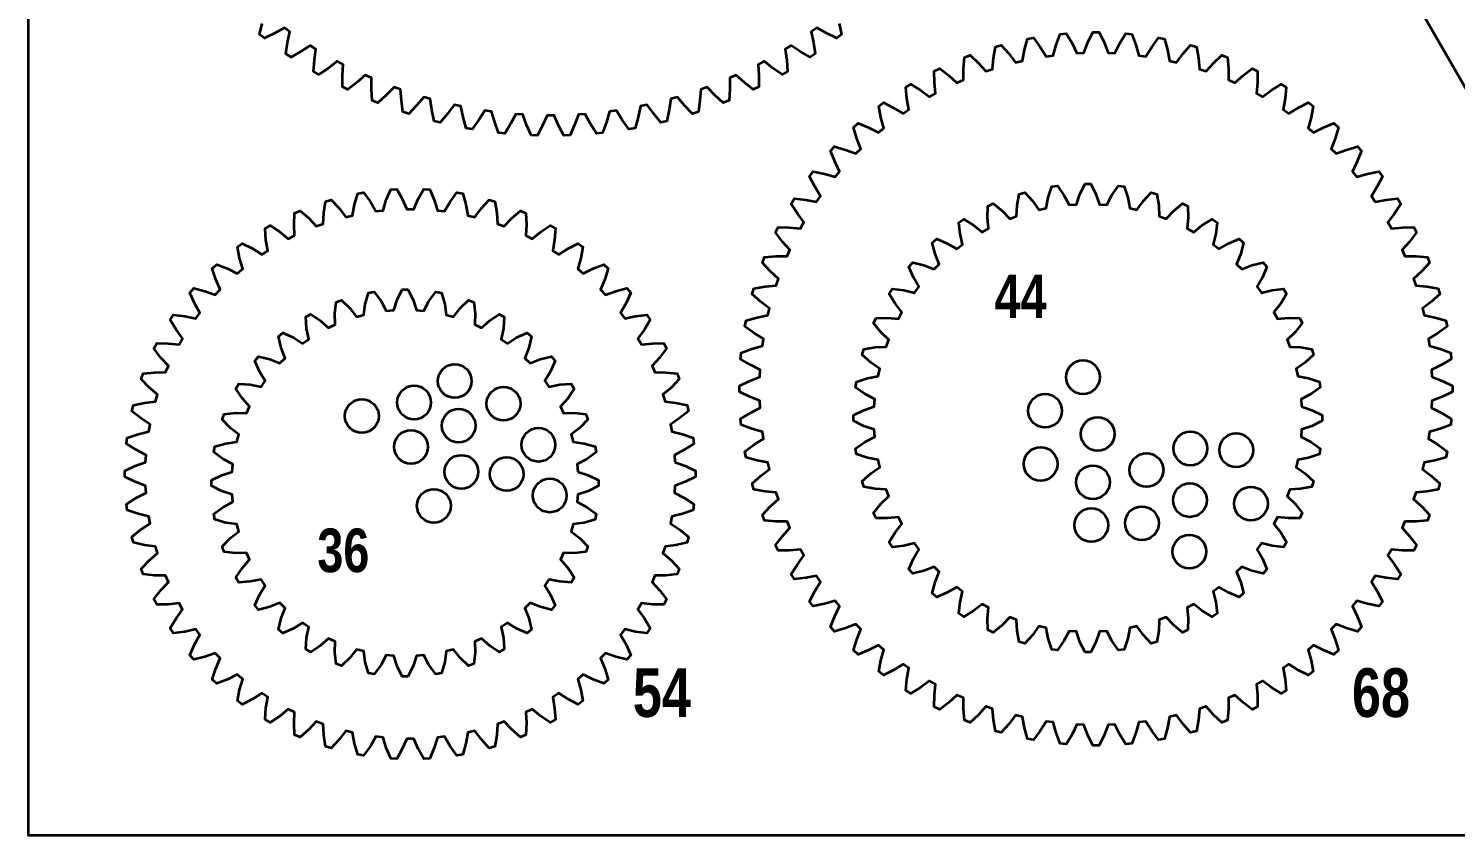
# Model space of a CAD drawing. Header units: inches. Extents: x 4.7 to 11.8, y 1.5 to 11.5.
# Drawn here: x 4.74 to 9.17, y 1.458 to 3.963 of the extents above; entities that cross this region are included whole.
import ezdxf

# ---------------------------------------------------------------- set-up
doc = ezdxf.new("R2010")
doc.units = ezdxf.units.IN
doc.header["$MEASUREMENT"] = 0
doc.layers.add('svg2', color=7, linetype='Continuous')

# ---------------------------------------------------------------- blocks, each defined once
blk = doc.blocks.new('block 2')
at = {"layer": 'svg2', "color": 7, "lineweight": 35, "true_color": 0xffffff}
blk.add_lwpolyline([(6.4452, 2.5876), (6.4775, 2.5771), (6.5096, 2.5612), (6.5096, 2.5434), (6.4775, 2.5275), (6.4452, 2.517), (6.4432, 2.4938), (6.4732, 2.478), (6.502, 2.4567), (6.4989, 2.4392), (6.4645, 2.4291), (6.431, 2.4244), (6.425, 2.4019), (6.4517, 2.3811), (6.4764, 2.3551), (6.4703, 2.3384), (6.4347, 2.3344), (6.4008, 2.3357), (6.391, 2.3146), (6.4137, 2.2894), (6.4335, 2.2595), (6.4247, 2.2441), (6.3889, 2.2464), (6.3557, 2.2535), (6.3424, 2.2344), (6.3604, 2.2057), (6.3747, 2.1729), (6.3633, 2.1592), (6.3285, 2.1677), (6.2971, 2.1804), (6.2806, 2.1639), (6.2933, 2.1325), (6.3018, 2.0977), (6.2881, 2.0863), (6.2553, 2.1006), (6.2266, 2.1186), (6.2075, 2.1053), (6.2146, 2.0721), (6.2169, 2.0363), (6.2014, 2.0275), (6.1716, 2.0473), (6.1464, 2.07), (6.1254, 2.0602), (6.1266, 2.0263), (6.1226, 1.9907), (6.1059, 1.9846), (6.0799, 2.0093), (6.0591, 2.036), (6.0366, 2.03), (6.0319, 1.9964), (6.0218, 1.9621), (6.0043, 1.959), (5.983, 1.9878), (5.9672, 2.0178), (5.944, 2.0157), (5.9336, 1.9835), (5.9176, 1.9514), (5.8998, 1.9514), (5.8839, 1.9835), (5.8735, 2.0157), (5.8503, 2.0178), (5.8344, 1.9878), (5.8131, 1.959), (5.7956, 1.9621), (5.7855, 1.9964), (5.7808, 2.03), (5.7583, 2.0361), (5.7375, 2.0093), (5.7115, 1.9846), (5.6948, 1.9907), (5.6908, 2.0263), (5.6921, 2.0602), (5.671, 2.07), (5.6458, 2.0473), (5.616, 2.0275), (5.6006, 2.0363), (5.6028, 2.0721), (5.6099, 2.1053), (5.5908, 2.1186), (5.5621, 2.1006), (5.5293, 2.0863), (5.5156, 2.0977), (5.5241, 2.1325), (5.5368, 2.1639), (5.5204, 2.1804), (5.489, 2.1677), (5.4541, 2.1592), (5.4427, 2.1729), (5.457, 2.2057), (5.475, 2.2344), (5.4617, 2.2535), (5.4285, 2.2464), (5.3928, 2.2441), (5.3839, 2.2595), (5.4037, 2.2894), (5.4264, 2.3146), (5.4166, 2.3357), (5.3827, 2.3344), (5.3471, 2.3384), (5.341, 2.3551), (5.3657, 2.3811), (5.3925, 2.4019), (5.3864, 2.4244), (5.3529, 2.4291), (5.3185, 2.4392), (5.3154, 2.4567), (5.3443, 2.478), (5.3742, 2.4938), (5.3722, 2.517), (5.3399, 2.5275), (5.3078, 2.5434), (5.3078, 2.5612), (5.3399, 2.5771), (5.3722, 2.5876), (5.3742, 2.6107), (5.3443, 2.6266), (5.3154, 2.6479), (5.3185, 2.6654), (5.3529, 2.6755), (5.3864, 2.6802), (5.3925, 2.7027), (5.3657, 2.7235), (5.341, 2.7494), (5.3471, 2.7662), (5.3827, 2.7702), (5.4166, 2.7689), (5.4264, 2.79), (5.4037, 2.8152), (5.3839, 2.845), (5.3928, 2.8604), (5.4285, 2.8582), (5.4617, 2.8511), (5.475, 2.8702), (5.457, 2.8989), (5.4427, 2.9317), (5.4541, 2.9453), (5.489, 2.9369), (5.5204, 2.9242), (5.5368, 2.9406), (5.5241, 2.972), (5.5156, 3.0069), (5.5293, 3.0183), (5.5621, 3.004), (5.5908, 2.986), (5.6099, 2.9993), (5.6028, 3.0325), (5.6006, 3.0682), (5.616, 3.0771), (5.6458, 3.0573), (5.671, 3.0346), (5.6921, 3.0444), (5.6908, 3.0783), (5.6948, 3.1139), (5.7115, 3.12), (5.7375, 3.0953), (5.7583, 3.0685), (5.7808, 3.0745), (5.7855, 3.1081), (5.7956, 3.1425), (5.8131, 3.1456), (5.8344, 3.1167), (5.8503, 3.0868), (5.8735, 3.0888), (5.8839, 3.1211), (5.8998, 3.1532), (5.9176, 3.1532), (5.9336, 3.1211), (5.944, 3.0888), (5.9672, 3.0868), (5.983, 3.1167), (6.0043, 3.1456), (6.0218, 3.1425), (6.0319, 3.1081), (6.0366, 3.0745), (6.0591, 3.0685), (6.0799, 3.0953), (6.1059, 3.12), (6.1226, 3.1139), (6.1266, 3.0783), (6.1254, 3.0444), (6.1464, 3.0346), (6.1716, 3.0573), (6.2014, 3.0771), (6.2169, 3.0682), (6.2146, 3.0325), (6.2075, 2.9993), (6.2266, 2.986), (6.2553, 3.004), (6.2881, 3.0183), (6.3018, 3.0069), (6.2933, 2.972), (6.2806, 2.9406), (6.2971, 2.9242), (6.3285, 2.9369), (6.3633, 2.9453), (6.3747, 2.9317), (6.3604, 2.8989), (6.3424, 2.8702), (6.3557, 2.8511), (6.3889, 2.8582), (6.4247, 2.8604), (6.4335, 2.845), (6.4137, 2.8152), (6.391, 2.79), (6.4008, 2.7689), (6.4347, 2.7702), (6.4703, 2.7662), (6.4764, 2.7494), (6.4517, 2.7235), (6.425, 2.7027), (6.431, 2.6802), (6.4645, 2.6755), (6.4989, 2.6654), (6.502, 2.6479), (6.4732, 2.6266), (6.4432, 2.6107), (6.4452, 2.5876)], dxfattribs=at)
blk = doc.blocks.new('block 5')
at = {"layer": 'svg2', "color": 7, "lineweight": 35, "true_color": 0xffffff}
blk.add_lwpolyline([(8.6921, 2.7904), (8.7243, 2.7792), (8.7563, 2.7634), (8.7563, 2.7453), (8.7243, 2.7295), (8.6921, 2.7183), (8.6905, 2.6957), (8.7207, 2.68), (8.7501, 2.6598), (8.7476, 2.6418), (8.7136, 2.6308), (8.6802, 2.6242), (8.6754, 2.6021), (8.7031, 2.5823), (8.7294, 2.5581), (8.7242, 2.5407), (8.6891, 2.5346), (8.6551, 2.5329), (8.6471, 2.5117), (8.6717, 2.4881), (8.6943, 2.4604), (8.6868, 2.4439), (8.6511, 2.4429), (8.6171, 2.446), (8.6063, 2.4261), (8.6273, 2.3993), (8.6457, 2.3687), (8.6359, 2.3534), (8.6004, 2.3575), (8.5673, 2.3654), (8.5537, 2.3473), (8.5707, 2.3177), (8.5846, 2.2849), (8.5726, 2.2711), (8.5381, 2.2802), (8.5065, 2.2927), (8.4905, 2.2767), (8.503, 2.2451), (8.5121, 2.2106), (8.4983, 2.1986), (8.4655, 2.2125), (8.4359, 2.2295), (8.4178, 2.2159), (8.4257, 2.1828), (8.4298, 2.1473), (8.4145, 2.1375), (8.3839, 2.1559), (8.3571, 2.1769), (8.3372, 2.1661), (8.3403, 2.1321), (8.3393, 2.0964), (8.3228, 2.0889), (8.2951, 2.1115), (8.2716, 2.1361), (8.2504, 2.1281), (8.2486, 2.0941), (8.2425, 2.059), (8.2251, 2.0538), (8.2009, 2.0801), (8.1811, 2.1078), (8.159, 2.103), (8.1524, 2.0696), (8.1414, 2.0356), (8.1234, 2.0331), (8.1032, 2.0625), (8.0875, 2.0927), (8.0649, 2.0911), (8.0537, 2.0589), (8.038, 2.0269), (8.0198, 2.0269), (8.004, 2.0589), (7.9928, 2.0911), (7.9702, 2.0927), (7.9545, 2.0625), (7.9343, 2.0331), (7.9163, 2.0356), (7.9053, 2.0696), (7.8987, 2.103), (7.8766, 2.1078), (7.8568, 2.0801), (7.8327, 2.0538), (7.8152, 2.059), (7.8091, 2.0941), (7.8074, 2.1281), (7.7862, 2.1361), (7.7626, 2.1115), (7.7349, 2.0889), (7.7184, 2.0964), (7.7174, 2.1321), (7.7205, 2.1661), (7.7006, 2.1769), (7.6738, 2.1559), (7.6432, 2.1375), (7.6279, 2.1473), (7.632, 2.1828), (7.6399, 2.2159), (7.6218, 2.2295), (7.5922, 2.2125), (7.5594, 2.1986), (7.5456, 2.2106), (7.5547, 2.2451), (7.5673, 2.2767), (7.5513, 2.2927), (7.5196, 2.2802), (7.4851, 2.2711), (7.4732, 2.2849), (7.4871, 2.3177), (7.504, 2.3473), (7.4904, 2.3654), (7.4573, 2.3575), (7.4218, 2.3534), (7.412, 2.3687), (7.4304, 2.3993), (7.4514, 2.4261), (7.4406, 2.446), (7.4066, 2.4429), (7.3709, 2.4439), (7.3634, 2.4604), (7.386, 2.4881), (7.4106, 2.5117), (7.4026, 2.5329), (7.3686, 2.5346), (7.3335, 2.5407), (7.3284, 2.5581), (7.3546, 2.5823), (7.3823, 2.6021), (7.3775, 2.6242), (7.3441, 2.6308), (7.3101, 2.6418), (7.3076, 2.6598), (7.337, 2.68), (7.3672, 2.6957), (7.3656, 2.7183), (7.3335, 2.7295), (7.3015, 2.7453), (7.3015, 2.7634), (7.3335, 2.7792), (7.3656, 2.7904), (7.3672, 2.813), (7.337, 2.8287), (7.3076, 2.8489), (7.3101, 2.8669), (7.3441, 2.8779), (7.3775, 2.8845), (7.3823, 2.9066), (7.3546, 2.9264), (7.3284, 2.9505), (7.3335, 2.968), (7.3686, 2.9741), (7.4026, 2.9758), (7.4106, 2.997), (7.386, 3.0206), (7.3634, 3.0483), (7.3709, 3.0648), (7.4066, 3.0658), (7.4406, 3.0627), (7.4514, 3.0826), (7.4304, 3.1094), (7.412, 3.14), (7.4218, 3.1553), (7.4573, 3.1512), (7.4904, 3.1433), (7.504, 3.1614), (7.4871, 3.191), (7.4732, 3.2238), (7.4851, 3.2376), (7.5196, 3.2285), (7.5513, 3.216), (7.5673, 3.2319), (7.5547, 3.2636), (7.5456, 3.2981), (7.5594, 3.3101), (7.5922, 3.2962), (7.6218, 3.2792), (7.6399, 3.2928), (7.632, 3.3259), (7.6279, 3.3614), (7.6432, 3.3712), (7.6738, 3.3528), (7.7006, 3.3318), (7.7205, 3.3427), (7.7174, 3.3766), (7.7184, 3.4123), (7.7349, 3.4198), (7.7626, 3.3972), (7.7862, 3.3726), (7.8074, 3.3806), (7.8091, 3.4146), (7.8152, 3.4497), (7.8327, 3.4549), (7.8568, 3.4286), (7.8766, 3.4009), (7.8987, 3.4057), (7.9053, 3.4391), (7.9163, 3.4731), (7.9343, 3.4756), (7.9545, 3.4462), (7.9702, 3.416), (7.9928, 3.4176), (8.004, 3.4497), (8.0198, 3.4817), (8.038, 3.4817), (8.0537, 3.4497), (8.0649, 3.4176), (8.0875, 3.416), (8.1032, 3.4462), (8.1234, 3.4756), (8.1414, 3.4731), (8.1524, 3.4391), (8.159, 3.4057), (8.1811, 3.4009), (8.2009, 3.4286), (8.2251, 3.4549), (8.2425, 3.4497), (8.2486, 3.4146), (8.2504, 3.3806), (8.2716, 3.3726), (8.2951, 3.3972), (8.3228, 3.4198), (8.3393, 3.4123), (8.3403, 3.3766), (8.3372, 3.3427), (8.3571, 3.3318), (8.3839, 3.3528), (8.4145, 3.3712), (8.4298, 3.3614), (8.4257, 3.3259), (8.4178, 3.2928), (8.4359, 3.2792), (8.4655, 3.2962), (8.4983, 3.3101), (8.5121, 3.2981), (8.503, 3.2636), (8.4905, 3.2319), (8.5065, 3.216), (8.5381, 3.2285), (8.5726, 3.2376), (8.5846, 3.2238), (8.5707, 3.191), (8.5537, 3.1614), (8.5673, 3.1433), (8.6004, 3.1512), (8.6359, 3.1553), (8.6457, 3.14), (8.6273, 3.1094), (8.6063, 3.0826), (8.6171, 3.0627), (8.6511, 3.0658), (8.6868, 3.0648), (8.6943, 3.0483), (8.6717, 3.0206), (8.6471, 2.997), (8.6551, 2.9758), (8.6891, 2.9741), (8.7242, 2.968), (8.7294, 2.9505), (8.7031, 2.9264), (8.6754, 2.9066), (8.6802, 2.8845), (8.7136, 2.8779), (8.7476, 2.8669), (8.7501, 2.8489), (8.7207, 2.8287), (8.6905, 2.813), (8.6921, 2.7904)], dxfattribs=at)

msp = doc.modelspace()

# ---------------------------------------------------------------- linework, layer by layer
at = {"layer": 'svg2', "color": 7, "lineweight": 35, "true_color": 0xffffff}
for points in [[(10.5411, 1.4583), (4.7399, 1.4583), (4.7399, 11.5061), (10.5411, 1.4583)], [(7.2564, 3.9795), (7.264, 3.9451), (7.2489, 3.9333), (7.2173, 3.9489), (7.1873, 3.9661), (7.1701, 3.9535), (7.1771, 3.9197), (7.1822, 3.8848), (7.1663, 3.8741), (7.1359, 3.892), (7.1072, 3.9111), (7.0891, 3.8998), (7.0938, 3.8656), (7.0964, 3.8305), (7.0798, 3.8209), (7.0507, 3.8408), (7.0234, 3.8619), (7.0046, 3.8519), (7.0069, 3.8175), (7.0071, 3.7822), (6.9899, 3.7738), (6.9622, 3.7957), (6.9364, 3.8186), (6.917, 3.81), (6.9168, 3.7755), (6.9146, 3.7403), (6.8968, 3.7331), (6.8708, 3.7569), (6.8467, 3.7816), (6.8266, 3.7743), (6.8241, 3.7399), (6.8194, 3.7049), (6.8012, 3.699), (6.7768, 3.7245), (6.7545, 3.7509), (6.734, 3.745), (6.7291, 3.7108), (6.722, 3.6763), (6.7034, 3.6716), (6.6809, 3.6988), (6.6604, 3.7266), (6.6396, 3.7222), (6.6323, 3.6885), (6.6228, 3.6545), (6.6039, 3.6512), (6.5833, 3.6799), (6.5649, 3.709), (6.5438, 3.7061), (6.5342, 3.6729), (6.5223, 3.6397), (6.5032, 3.6377), (6.4847, 3.6678), (6.4684, 3.6981), (6.4471, 3.6967), (6.4352, 3.6643), (6.421, 3.632), (6.4019, 3.6313), (6.3855, 3.6625), (6.3713, 3.694), (6.35, 3.694), (6.3359, 3.6625), (6.3195, 3.6313), (6.3003, 3.632), (6.2862, 3.6643), (6.2743, 3.6967), (6.253, 3.6981), (6.2367, 3.6678), (6.2182, 3.6377), (6.1991, 3.6397), (6.1872, 3.6729), (6.1776, 3.7061), (6.1565, 3.709), (6.138, 3.6799), (6.1175, 3.6512), (6.0986, 3.6545), (6.0891, 3.6885), (6.0818, 3.7222), (6.0609, 3.7266), (6.0405, 3.6988), (6.018, 3.6716), (5.9994, 3.6763), (5.9923, 3.7108), (5.9873, 3.745), (5.9669, 3.7509), (5.9446, 3.7245), (5.9202, 3.699), (5.902, 3.7049), (5.8973, 3.7399), (5.8947, 3.7743), (5.8747, 3.7816), (5.8506, 3.7569), (5.8246, 3.7331), (5.8068, 3.7403), (5.8046, 3.7755), (5.8044, 3.81), (5.7849, 3.8186), (5.7592, 3.7957), (5.7315, 3.7738), (5.7143, 3.7822), (5.7145, 3.8175), (5.7168, 3.8519), (5.698, 3.8619), (5.6707, 3.8408), (5.6415, 3.8209), (5.6249, 3.8305), (5.6276, 3.8656), (5.6323, 3.8998), (5.6142, 3.9111), (5.5855, 3.892), (5.5551, 3.8741), (5.5392, 3.8848), (5.5443, 3.9197), (5.5513, 3.9535), (5.5341, 3.9661), (5.5041, 3.9489), (5.4725, 3.9333), (5.4574, 3.9451), (5.465, 3.9795)], [(9.0969, 2.8821), (9.1289, 2.8696), (9.1608, 2.8542), (9.1608, 2.8353), (9.1289, 2.8199), (9.0969, 2.8074), (9.0959, 2.7857), (9.1266, 2.7703), (9.1569, 2.752), (9.1552, 2.7332), (9.122, 2.7208), (9.089, 2.7113), (9.086, 2.6898), (9.1152, 2.6716), (9.1437, 2.6506), (9.1402, 2.6321), (9.106, 2.6228), (9.0723, 2.6164), (9.0673, 2.5953), (9.0947, 2.5744), (9.1211, 2.5509), (9.116, 2.5328), (9.0811, 2.5267), (9.0468, 2.5234), (9.04, 2.5028), (9.0653, 2.4796), (9.0894, 2.4537), (9.0826, 2.4361), (9.0473, 2.4332), (9.013, 2.4331), (9.0042, 2.4133), (9.0273, 2.3878), (9.0489, 2.3598), (9.0405, 2.3429), (9.0051, 2.3433), (8.9709, 2.3464), (8.9603, 2.3274), (8.981, 2.2999), (9, 2.27), (8.99, 2.254), (8.9548, 2.2577), (8.921, 2.2639), (8.9087, 2.246), (8.9267, 2.2167), (8.9429, 2.1852), (8.9315, 2.1701), (8.8968, 2.1771), (8.8637, 2.1863), (8.8498, 2.1697), (8.865, 2.1388), (8.8782, 2.106), (8.8655, 2.092), (8.8316, 2.1021), (8.7995, 2.1144), (8.7842, 2.0991), (8.7965, 2.067), (8.8065, 2.0331), (8.7926, 2.0203), (8.7597, 2.0335), (8.7289, 2.0487), (8.7122, 2.0349), (8.7215, 2.0018), (8.7284, 1.9671), (8.7134, 1.9557), (8.6819, 1.9719), (8.6526, 1.9898), (8.6347, 1.9776), (8.6409, 1.9438), (8.6446, 1.9086), (8.6286, 1.8986), (8.5987, 1.9176), (8.5712, 1.9382), (8.5522, 1.9277), (8.5553, 1.8934), (8.5557, 1.858), (8.5388, 1.8496), (8.5108, 1.8713), (8.4853, 1.8944), (8.4655, 1.8856), (8.4653, 1.8512), (8.4625, 1.8159), (8.4449, 1.8091), (8.419, 1.8333), (8.3958, 1.8586), (8.3752, 1.8517), (8.3719, 1.8175), (8.3658, 1.7826), (8.3477, 1.7775), (8.3241, 1.8039), (8.3033, 1.8313), (8.2822, 1.8263), (8.2758, 1.7925), (8.2665, 1.7584), (8.248, 1.7549), (8.2269, 1.7834), (8.2087, 1.8126), (8.1873, 1.8096), (8.1777, 1.7765), (8.1653, 1.7434), (8.1466, 1.7416), (8.1283, 1.772), (8.1128, 1.8027), (8.0912, 1.8017), (8.0787, 1.7697), (8.0632, 1.7378), (8.0444, 1.7378), (8.029, 1.7697), (8.0164, 1.8017), (7.9948, 1.8027), (7.9794, 1.772), (7.9611, 1.7416), (7.9423, 1.7434), (7.9299, 1.7765), (7.9204, 1.8096), (7.8989, 1.8126), (7.8807, 1.7834), (7.8597, 1.7549), (7.8411, 1.7584), (7.8318, 1.7925), (7.8254, 1.8263), (7.8043, 1.8313), (7.7835, 1.8039), (7.7599, 1.7775), (7.7418, 1.7826), (7.7357, 1.8175), (7.7324, 1.8517), (7.7118, 1.8586), (7.6886, 1.8333), (7.6627, 1.8091), (7.6451, 1.8159), (7.6423, 1.8512), (7.6421, 1.8856), (7.6223, 1.8944), (7.5968, 1.8713), (7.5688, 1.8496), (7.5519, 1.858), (7.5524, 1.8934), (7.5554, 1.9277), (7.5365, 1.9382), (7.509, 1.9176), (7.4791, 1.8986), (7.463, 1.9086), (7.4667, 1.9438), (7.4729, 1.9776), (7.455, 1.9898), (7.4257, 1.9719), (7.3942, 1.9557), (7.3792, 1.9671), (7.3861, 2.0018), (7.3954, 2.0349), (7.3787, 2.0487), (7.3479, 2.0335), (7.315, 2.0203), (7.3011, 2.0331), (7.3112, 2.067), (7.3235, 2.0991), (7.3081, 2.1144), (7.276, 2.1021), (7.2421, 2.092), (7.2294, 2.106), (7.2426, 2.1388), (7.2578, 2.1697), (7.2439, 2.1863), (7.2108, 2.1771), (7.1761, 2.1701), (7.1647, 2.1852), (7.1809, 2.2167), (7.1989, 2.246), (7.1866, 2.2639), (7.1528, 2.2577), (7.1176, 2.254), (7.1077, 2.27), (7.1267, 2.2999), (7.1473, 2.3274), (7.1367, 2.3464), (7.1025, 2.3433), (7.0671, 2.3429), (7.0587, 2.3598), (7.0803, 2.3878), (7.1034, 2.4133), (7.0946, 2.4331), (7.0603, 2.4332), (7.025, 2.4361), (7.0182, 2.4537), (7.0423, 2.4796), (7.0677, 2.5028), (7.0608, 2.5234), (7.0265, 2.5267), (6.9917, 2.5328), (6.9865, 2.5509), (7.0129, 2.5744), (7.0403, 2.5953), (7.0353, 2.6164), (7.0016, 2.6228), (6.9674, 2.6321), (6.9639, 2.6506), (6.9925, 2.6716), (7.0216, 2.6898), (7.0186, 2.7113), (6.9856, 2.7208), (6.9524, 2.7332), (6.9507, 2.752), (6.981, 2.7703), (7.0117, 2.7857), (7.0107, 2.8074), (6.9787, 2.8199), (6.9468, 2.8353), (6.9468, 2.8542), (6.9787, 2.8696), (7.0107, 2.8821), (7.0117, 2.9038), (6.981, 2.9192), (6.9507, 2.9375), (6.9524, 2.9563), (6.9856, 2.9687), (7.0186, 2.9782), (7.0216, 2.9997), (6.9925, 3.0179), (6.9639, 3.0389), (6.9674, 3.0574), (7.0016, 3.0667), (7.0353, 3.0732), (7.0403, 3.0943), (7.0129, 3.1151), (6.9865, 3.1386), (6.9917, 3.1568), (7.0265, 3.1629), (7.0608, 3.1662), (7.0677, 3.1867), (7.0423, 3.21), (7.0182, 3.2359), (7.025, 3.2534), (7.0603, 3.2563), (7.0946, 3.2564), (7.1034, 3.2763), (7.0803, 3.3017), (7.0587, 3.3298), (7.0671, 3.3466), (7.1025, 3.3462), (7.1367, 3.3432), (7.1473, 3.3621), (7.1267, 3.3896), (7.1077, 3.4195), (7.1176, 3.4355), (7.1528, 3.4319), (7.1866, 3.4257), (7.1989, 3.4435), (7.1809, 3.4728), (7.1647, 3.5043), (7.1761, 3.5194), (7.2108, 3.5125), (7.2439, 3.5032), (7.2578, 3.5199), (7.2426, 3.5507), (7.2294, 3.5836), (7.2421, 3.5975), (7.276, 3.5874), (7.3081, 3.5751), (7.3235, 3.5905), (7.3112, 3.6225), (7.3011, 3.6565), (7.315, 3.6692), (7.3479, 3.656), (7.3787, 3.6408), (7.3954, 3.6546), (7.3861, 3.6878), (7.3792, 3.7225), (7.3942, 3.7339), (7.4257, 3.7177), (7.455, 3.6997), (7.4729, 3.712), (7.4667, 3.7458), (7.463, 3.781), (7.4791, 3.7909), (7.509, 3.7719), (7.5365, 3.7513), (7.5554, 3.7619), (7.5524, 3.7961), (7.5519, 3.8315), (7.5688, 3.8399), (7.5968, 3.8182), (7.6223, 3.7952), (7.6421, 3.8039), (7.6423, 3.8383), (7.6451, 3.8736), (7.6627, 3.8804), (7.6886, 3.8563), (7.7118, 3.8309), (7.7324, 3.8378), (7.7357, 3.872), (7.7418, 3.9069), (7.7599, 3.9121), (7.7835, 3.8856), (7.8043, 3.8583), (7.8254, 3.8632), (7.8318, 3.897), (7.8411, 3.9312), (7.8597, 3.9346), (7.8807, 3.9061), (7.8989, 3.877), (7.9204, 3.88), (7.9299, 3.913), (7.9423, 3.9462), (7.9611, 3.9479), (7.9794, 3.9176), (7.9948, 3.8869), (8.0164, 3.8879), (8.029, 3.9199), (8.0444, 3.9518), (8.0632, 3.9518), (8.0787, 3.9199), (8.0912, 3.8879), (8.1128, 3.8869), (8.1283, 3.9176), (8.1466, 3.9479), (8.1653, 3.9462), (8.1777, 3.913), (8.1873, 3.88), (8.2087, 3.877), (8.2269, 3.9061), (8.248, 3.9346), (8.2665, 3.9312), (8.2758, 3.897), (8.2822, 3.8632), (8.3033, 3.8583), (8.3241, 3.8856), (8.3477, 3.9121), (8.3658, 3.9069), (8.3719, 3.872), (8.3752, 3.8378), (8.3958, 3.8309), (8.419, 3.8563), (8.4449, 3.8804), (8.4625, 3.8736), (8.4653, 3.8383), (8.4655, 3.8039), (8.4853, 3.7952), (8.5108, 3.8182), (8.5388, 3.8399), (8.5557, 3.8315), (8.5553, 3.7961), (8.5522, 3.7619), (8.5712, 3.7513), (8.5987, 3.7719), (8.6286, 3.7909), (8.6446, 3.781), (8.6409, 3.7458), (8.6347, 3.712), (8.6526, 3.6997), (8.6819, 3.7177), (8.7134, 3.7339), (8.7284, 3.7225), (8.7215, 3.6878), (8.7122, 3.6546), (8.7289, 3.6408), (8.7597, 3.656), (8.7926, 3.6692), (8.8065, 3.6565), (8.7965, 3.6225), (8.7842, 3.5905), (8.7995, 3.5751), (8.8316, 3.5874), (8.8655, 3.5975), (8.8782, 3.5836), (8.865, 3.5507), (8.8498, 3.5199), (8.8637, 3.5032), (8.8968, 3.5125), (8.9315, 3.5194), (8.9429, 3.5043), (8.9267, 3.4728), (8.9087, 3.4435), (8.921, 3.4257), (8.9548, 3.4319), (8.99, 3.4355), (9, 3.4195), (8.981, 3.3896), (8.9603, 3.3621), (8.9709, 3.3432), (9.0051, 3.3462), (9.0405, 3.3466), (9.0489, 3.3298), (9.0273, 3.3017), (9.0042, 3.2763), (9.013, 3.2564), (9.0473, 3.2563), (9.0826, 3.2534), (9.0894, 3.2359), (9.0653, 3.21), (9.04, 3.1867), (9.0468, 3.1662), (9.0811, 3.1629), (9.116, 3.1568), (9.1211, 3.1386), (9.0947, 3.1151), (9.0673, 3.0943), (9.0723, 3.0732), (9.106, 3.0667), (9.1402, 3.0574), (9.1437, 3.0389), (9.1152, 3.0179), (9.086, 2.9997), (9.089, 2.9782), (9.122, 2.9687), (9.1552, 2.9563), (9.1569, 2.9375), (9.1266, 2.9192), (9.0959, 2.9038), (9.0969, 2.8821)], [(6.7465, 2.6174), (6.7786, 2.6055), (6.8106, 2.59), (6.8106, 2.5714), (6.7786, 2.5558), (6.7465, 2.5439), (6.7452, 2.5218), (6.7757, 2.5063), (6.8056, 2.4871), (6.8035, 2.4687), (6.77, 2.4569), (6.7367, 2.4488), (6.7329, 2.427), (6.7613, 2.408), (6.7888, 2.3855), (6.7846, 2.3674), (6.7499, 2.3597), (6.7159, 2.3555), (6.7095, 2.3343), (6.7356, 2.3121), (6.7603, 2.2865), (6.754, 2.2691), (6.7186, 2.2654), (6.6844, 2.2652), (6.6756, 2.2448), (6.699, 2.2198), (6.7205, 2.1915), (6.7122, 2.175), (6.6767, 2.1754), (6.6426, 2.1791), (6.6316, 2.16), (6.6518, 2.1324), (6.67, 2.1018), (6.6598, 2.0863), (6.6245, 2.0908), (6.5912, 2.0985), (6.578, 2.0808), (6.5949, 2.051), (6.6093, 2.0185), (6.5974, 2.0043), (6.5629, 2.013), (6.5307, 2.0244), (6.5155, 2.0084), (6.5288, 1.9768), (6.5395, 1.9429), (6.5259, 1.9302), (6.4927, 1.9427), (6.462, 1.9579), (6.4451, 1.9437), (6.4547, 1.9108), (6.4612, 1.8759), (6.4464, 1.8648), (6.4148, 1.8811), (6.3861, 1.8998), (6.3676, 1.8876), (6.3733, 1.8538), (6.3758, 1.8184), (6.3597, 1.8091), (6.3303, 1.829), (6.3039, 1.8508), (6.2842, 1.8409), (6.2859, 1.8067), (6.2843, 1.7712), (6.2672, 1.7638), (6.2403, 1.787), (6.2166, 1.8118), (6.1958, 1.8042), (6.1936, 1.77), (6.1879, 1.735), (6.1701, 1.7297), (6.146, 1.7558), (6.1254, 1.7831), (6.1039, 1.778), (6.0977, 1.7443), (6.0879, 1.7102), (6.0696, 1.707), (6.0488, 1.7357), (6.0315, 1.7652), (6.0095, 1.7627), (5.9994, 1.7299), (5.9857, 1.6972), (5.9672, 1.6961), (5.9498, 1.7271), (5.936, 1.7584), (5.9139, 1.7584), (5.9001, 1.7271), (5.8828, 1.6961), (5.8642, 1.6972), (5.8506, 1.7299), (5.8405, 1.7627), (5.8185, 1.7652), (5.8012, 1.7357), (5.7803, 1.707), (5.7621, 1.7102), (5.7523, 1.7443), (5.7461, 1.778), (5.7246, 1.7831), (5.704, 1.7558), (5.6799, 1.7297), (5.6621, 1.735), (5.6564, 1.77), (5.6542, 1.8042), (5.6334, 1.8118), (5.6097, 1.787), (5.5827, 1.7638), (5.5657, 1.7712), (5.5641, 1.8067), (5.5658, 1.8409), (5.5461, 1.8508), (5.5197, 1.829), (5.4902, 1.8091), (5.4742, 1.8184), (5.4767, 1.8538), (5.4824, 1.8876), (5.4639, 1.8998), (5.4352, 1.8811), (5.4036, 1.8648), (5.3887, 1.8759), (5.3953, 1.9108), (5.4049, 1.9437), (5.388, 1.9579), (5.3573, 1.9427), (5.324, 1.9302), (5.3105, 1.9429), (5.3211, 1.9768), (5.3345, 2.0084), (5.3193, 2.0244), (5.287, 2.013), (5.2526, 2.0043), (5.2406, 2.0185), (5.2551, 2.051), (5.272, 2.0808), (5.2588, 2.0985), (5.2254, 2.0908), (5.1902, 2.0863), (5.18, 2.1018), (5.1981, 2.1324), (5.2184, 2.16), (5.2073, 2.1791), (5.1733, 2.1754), (5.1378, 2.175), (5.1294, 2.1915), (5.151, 2.2198), (5.1743, 2.2448), (5.1656, 2.2652), (5.1313, 2.2654), (5.096, 2.2691), (5.0897, 2.2865), (5.1143, 2.3121), (5.1404, 2.3343), (5.1341, 2.3555), (5.1001, 2.3597), (5.0654, 2.3674), (5.0611, 2.3855), (5.0886, 2.408), (5.1171, 2.427), (5.1133, 2.4488), (5.08, 2.4569), (5.0465, 2.4687), (5.0443, 2.4871), (5.0742, 2.5063), (5.1047, 2.5218), (5.1034, 2.5439), (5.0714, 2.5558), (5.0394, 2.5714), (5.0394, 2.59), (5.0714, 2.6055), (5.1034, 2.6174), (5.1047, 2.6395), (5.0742, 2.6551), (5.0443, 2.6743), (5.0465, 2.6927), (5.08, 2.7045), (5.1133, 2.7126), (5.1171, 2.7344), (5.0886, 2.7534), (5.0611, 2.7759), (5.0654, 2.7939), (5.1001, 2.8017), (5.1341, 2.8059), (5.1404, 2.8271), (5.1143, 2.8493), (5.0897, 2.8749), (5.096, 2.8923), (5.1313, 2.896), (5.1656, 2.8962), (5.1743, 2.9165), (5.151, 2.9416), (5.1294, 2.9698), (5.1378, 2.9864), (5.1733, 2.986), (5.2073, 2.9822), (5.2184, 3.0014), (5.1981, 3.029), (5.18, 3.0596), (5.1902, 3.075), (5.2254, 3.0705), (5.2588, 3.0628), (5.272, 3.0806), (5.2551, 3.1104), (5.2406, 3.1428), (5.2526, 3.157), (5.287, 3.1484), (5.3193, 3.1369), (5.3345, 3.153), (5.3211, 3.1845), (5.3105, 3.2185), (5.324, 3.2312), (5.3573, 3.2186), (5.388, 3.2035), (5.4049, 3.2177), (5.3953, 3.2506), (5.3887, 3.2855), (5.4036, 3.2965), (5.4352, 3.2802), (5.4639, 3.2616), (5.4824, 3.2738), (5.4767, 3.3075), (5.4742, 3.343), (5.4902, 3.3522), (5.5197, 3.3324), (5.5461, 3.3105), (5.5658, 3.3205), (5.5641, 3.3547), (5.5657, 3.3902), (5.5827, 3.3975), (5.6097, 3.3743), (5.6334, 3.3496), (5.6542, 3.3572), (5.6564, 3.3913), (5.6621, 3.4264), (5.6799, 3.4317), (5.704, 3.4056), (5.7246, 3.3782), (5.7461, 3.3834), (5.7523, 3.417), (5.7621, 3.4512), (5.7803, 3.4544), (5.8012, 3.4256), (5.8185, 3.3961), (5.8405, 3.3987), (5.8506, 3.4314), (5.8642, 3.4642), (5.8828, 3.4653), (5.9001, 3.4343), (5.9139, 3.403), (5.936, 3.403), (5.9498, 3.4343), (5.9672, 3.4653), (5.9857, 3.4642), (5.9994, 3.4314), (6.0095, 3.3987), (6.0315, 3.3961), (6.0488, 3.4256), (6.0696, 3.4544), (6.0879, 3.4512), (6.0977, 3.417), (6.1039, 3.3834), (6.1254, 3.3782), (6.146, 3.4056), (6.1701, 3.4317), (6.1879, 3.4264), (6.1936, 3.3913), (6.1958, 3.3572), (6.2166, 3.3496), (6.2403, 3.3743), (6.2672, 3.3975), (6.2843, 3.3902), (6.2859, 3.3547), (6.2842, 3.3205), (6.3039, 3.3105), (6.3303, 3.3324), (6.3597, 3.3522), (6.3758, 3.343), (6.3733, 3.3075), (6.3676, 3.2738), (6.3861, 3.2616), (6.4148, 3.2802), (6.4464, 3.2965), (6.4612, 3.2855), (6.4547, 3.2506), (6.4451, 3.2177), (6.462, 3.2035), (6.4927, 3.2186), (6.5259, 3.2312), (6.5395, 3.2185), (6.5288, 3.1845), (6.5155, 3.153), (6.5307, 3.1369), (6.5629, 3.1484), (6.5974, 3.157), (6.6093, 3.1428), (6.5949, 3.1104), (6.578, 3.0806), (6.5912, 3.0628), (6.6245, 3.0705), (6.6598, 3.075), (6.67, 3.0596), (6.6518, 3.029), (6.6316, 3.0014), (6.6426, 2.9822), (6.6767, 2.986), (6.7122, 2.9864), (6.7205, 2.9698), (6.699, 2.9416), (6.6756, 2.9165), (6.6844, 2.8962), (6.7186, 2.896), (6.754, 2.8923), (6.7603, 2.8749), (6.7356, 2.8493), (6.7095, 2.8271), (6.7159, 2.8059), (6.7499, 2.8017), (6.7846, 2.7939), (6.7888, 2.7759), (6.7613, 2.7534), (6.7329, 2.7344), (6.7367, 2.7126), (6.77, 2.7045), (6.8035, 2.6927), (6.8057, 2.6743), (6.7757, 2.6551), (6.7452, 2.6395), (6.7465, 2.6174)]]:
    msp.add_lwpolyline(points, dxfattribs=at)
for points in [[(8.0658, 2.8811), (8.0658, 2.91), (8.0424, 2.9335), (8.0135, 2.9335), (7.9845, 2.9335), (7.9611, 2.91), (7.9611, 2.8811), (7.9611, 2.8522), (7.9845, 2.8287), (8.0135, 2.8287), (8.0424, 2.8287), (8.0658, 2.8522), (8.0658, 2.8811)], [(6.1155, 2.869), (6.1155, 2.898), (6.092, 2.9214), (6.0631, 2.9214), (6.0342, 2.9214), (6.0107, 2.898), (6.0107, 2.869), (6.0107, 2.8401), (6.0342, 2.8167), (6.0631, 2.8167), (6.092, 2.8167), (6.1155, 2.8401), (6.1155, 2.869)], [(5.9893, 2.8025), (5.9893, 2.8314), (5.9659, 2.8549), (5.937, 2.8549), (5.908, 2.8549), (5.8846, 2.8314), (5.8846, 2.8025), (5.8846, 2.7736), (5.908, 2.7502), (5.937, 2.7502), (5.9659, 2.7502), (5.9893, 2.7736), (5.9893, 2.8025)], [(6.2668, 2.7987), (6.2668, 2.8277), (6.2433, 2.8511), (6.2144, 2.8511), (6.1855, 2.8511), (6.1621, 2.8277), (6.1621, 2.7987), (6.1621, 2.7698), (6.1855, 2.7464), (6.2144, 2.7464), (6.2433, 2.7464), (6.2668, 2.7698), (6.2668, 2.7987)], [(5.827, 2.7604), (5.827, 2.7893), (5.8036, 2.8128), (5.7747, 2.8128), (5.7458, 2.8128), (5.7223, 2.7893), (5.7223, 2.7604), (5.7223, 2.7315), (5.7458, 2.708), (5.7747, 2.708), (5.8036, 2.708), (5.827, 2.7315), (5.827, 2.7604)], [(7.9482, 2.7767), (7.9482, 2.8057), (7.9247, 2.8291), (7.8958, 2.8291), (7.8669, 2.8291), (7.8435, 2.8057), (7.8435, 2.7767), (7.8435, 2.7478), (7.8669, 2.7244), (7.8958, 2.7244), (7.9247, 2.7244), (7.9482, 2.7478), (7.9482, 2.7767)], [(6.1275, 2.7307), (6.1275, 2.7597), (6.1041, 2.7831), (6.0752, 2.7831), (6.0463, 2.7831), (6.0229, 2.7597), (6.0229, 2.7307), (6.0229, 2.7018), (6.0463, 2.6784), (6.0752, 2.6784), (6.1041, 2.6784), (6.1275, 2.7018), (6.1275, 2.7307)], [(8.1116, 2.7048), (8.1116, 2.7337), (8.0881, 2.7572), (8.0592, 2.7572), (8.0303, 2.7572), (8.0069, 2.7337), (8.0069, 2.7048), (8.0069, 2.6759), (8.0303, 2.6524), (8.0592, 2.6524), (8.0881, 2.6524), (8.1116, 2.6759), (8.1116, 2.7048)], [(5.9798, 2.6647), (5.9798, 2.6936), (5.9564, 2.7171), (5.9274, 2.7171), (5.8985, 2.7171), (5.8751, 2.6936), (5.8751, 2.6647), (5.8751, 2.6358), (5.8985, 2.6124), (5.9274, 2.6124), (5.9564, 2.6124), (5.9798, 2.6358), (5.9798, 2.6647)], [(6.3753, 2.6711), (6.3753, 2.7), (6.3518, 2.7235), (6.3229, 2.7235), (6.294, 2.7235), (6.2706, 2.7), (6.2706, 2.6711), (6.2706, 2.6422), (6.294, 2.6188), (6.3229, 2.6188), (6.3518, 2.6188), (6.3753, 2.6422), (6.3753, 2.6711)], [(8.3992, 2.6597), (8.3992, 2.6886), (8.3757, 2.712), (8.3468, 2.712), (8.3179, 2.712), (8.2945, 2.6886), (8.2945, 2.6597), (8.2945, 2.6307), (8.3179, 2.6073), (8.3468, 2.6073), (8.3757, 2.6073), (8.3992, 2.6307), (8.3992, 2.6597)], [(8.5415, 2.6546), (8.5415, 2.6835), (8.5181, 2.7069), (8.4891, 2.7069), (8.4603, 2.7069), (8.4368, 2.6835), (8.4368, 2.6546), (8.4368, 2.6257), (8.4603, 2.6022), (8.4891, 2.6022), (8.5181, 2.6022), (8.5415, 2.6257), (8.5415, 2.6546)], [(7.9343, 2.6116), (7.9343, 2.6405), (7.9108, 2.664), (7.8819, 2.664), (7.853, 2.664), (7.8296, 2.6405), (7.8296, 2.6116), (7.8296, 2.5827), (7.853, 2.5593), (7.8819, 2.5593), (7.9108, 2.5593), (7.9343, 2.5827), (7.9343, 2.6116)], [(6.1361, 2.5872), (6.1361, 2.6161), (6.1127, 2.6395), (6.0838, 2.6395), (6.0548, 2.6395), (6.0314, 2.6161), (6.0314, 2.5872), (6.0314, 2.5583), (6.0548, 2.5348), (6.0838, 2.5348), (6.1127, 2.5348), (6.1361, 2.5583), (6.1361, 2.5872)], [(6.2766, 2.5803), (6.2766, 2.6092), (6.2532, 2.6326), (6.2243, 2.6326), (6.1953, 2.6326), (6.1719, 2.6092), (6.1719, 2.5803), (6.1719, 2.5514), (6.1953, 2.5279), (6.2243, 2.5279), (6.2532, 2.5279), (6.2766, 2.5514), (6.2766, 2.5803)], [(8.2629, 2.5928), (8.2629, 2.6218), (8.2395, 2.6452), (8.2106, 2.6452), (8.1816, 2.6452), (8.1582, 2.6218), (8.1582, 2.5928), (8.1582, 2.5639), (8.1816, 2.5405), (8.2106, 2.5405), (8.2395, 2.5405), (8.2629, 2.5639), (8.2629, 2.5928)], [(8.0966, 2.5549), (8.0966, 2.5839), (8.0731, 2.6073), (8.0442, 2.6073), (8.0153, 2.6073), (7.9919, 2.5839), (7.9919, 2.5549), (7.9919, 2.526), (8.0153, 2.5026), (8.0442, 2.5026), (8.0731, 2.5026), (8.0966, 2.526), (8.0966, 2.5549)], [(6.0505, 2.4816), (6.0505, 2.5105), (6.0271, 2.5339), (5.9982, 2.5339), (5.9693, 2.5339), (5.9459, 2.5105), (5.9459, 2.4816), (5.9459, 2.4526), (5.9693, 2.4292), (5.9982, 2.4292), (6.0271, 2.4292), (6.0505, 2.4526), (6.0505, 2.4816)], [(6.4105, 2.5139), (6.4105, 2.5428), (6.387, 2.5662), (6.3581, 2.5662), (6.3292, 2.5662), (6.3058, 2.5428), (6.3058, 2.5139), (6.3058, 2.485), (6.3292, 2.4615), (6.3581, 2.4615), (6.387, 2.4615), (6.4105, 2.485), (6.4105, 2.5139)], [(8.3977, 2.4994), (8.3977, 2.5283), (8.3743, 2.5517), (8.3454, 2.5517), (8.3165, 2.5517), (8.2931, 2.5283), (8.2931, 2.4994), (8.2931, 2.4705), (8.3165, 2.447), (8.3454, 2.447), (8.3743, 2.447), (8.3977, 2.4705), (8.3977, 2.4994)], [(8.5872, 2.4885), (8.5872, 2.5174), (8.5637, 2.5409), (8.5348, 2.5409), (8.5059, 2.5409), (8.4824, 2.5174), (8.4824, 2.4885), (8.4824, 2.4596), (8.5059, 2.4362), (8.5348, 2.4362), (8.5637, 2.4362), (8.5872, 2.4596), (8.5872, 2.4885)], [(8.0916, 2.4218), (8.0916, 2.4508), (8.0682, 2.4742), (8.0393, 2.4742), (8.0104, 2.4742), (7.9869, 2.4508), (7.9869, 2.4218), (7.9869, 2.3929), (8.0104, 2.3695), (8.0393, 2.3695), (8.0682, 2.3695), (8.0916, 2.3929), (8.0916, 2.4218)], [(8.2487, 2.4276), (8.2487, 2.4565), (8.2252, 2.48), (8.1963, 2.48), (8.1674, 2.48), (8.144, 2.4565), (8.144, 2.4276), (8.144, 2.3987), (8.1674, 2.3753), (8.1963, 2.3753), (8.2252, 2.3753), (8.2487, 2.3987), (8.2487, 2.4276)], [(8.3961, 2.3396), (8.3961, 2.3685), (8.3727, 2.392), (8.3438, 2.392), (8.3149, 2.392), (8.2914, 2.3685), (8.2914, 2.3396), (8.2914, 2.3107), (8.3149, 2.2873), (8.3438, 2.2873), (8.3727, 2.2873), (8.3961, 2.3107), (8.3961, 2.3396)]]:
    msp.add_open_spline(points, degree=3, knots=[0, 0, 0, 0, 1, 1, 1, 2, 2, 2, 3, 3, 3, 4, 4, 4, 4], dxfattribs=at)

# ---------------------------------------------------------------- block references
at = {"layer": 'svg2'}
for name in ['block 5', 'block 2']:
    msp.add_blockref(name, (0, 0), dxfattribs=at)

# ---------------------------------------------------------------- texts
at = {"layer": 'svg2', "color": 7, "true_color": 0xffffff, "attachment_point": 7}
for s, insert, char_height in [('\\fHaettenschweiler|b0|i0|c0|p34;\\W1;44', (7.7389, 3.0644), 0.135138), ('\\fHaettenschweiler|b0|i0|c0|p34;\\W1;36', (5.6366, 2.2738), 0.135138), ('\\fHaettenschweiler|b0|i0|c0|p34;\\W1;54', (6.616, 1.8241), 0.151111), ('\\fHaettenschweiler|b0|i0|c0|p34;\\W1;68', (8.8485, 1.8241), 0.151111)]:
    msp.add_mtext(s, dxfattribs=dict(at, insert=insert, char_height=char_height))

doc.saveas('drawing.dxf')
